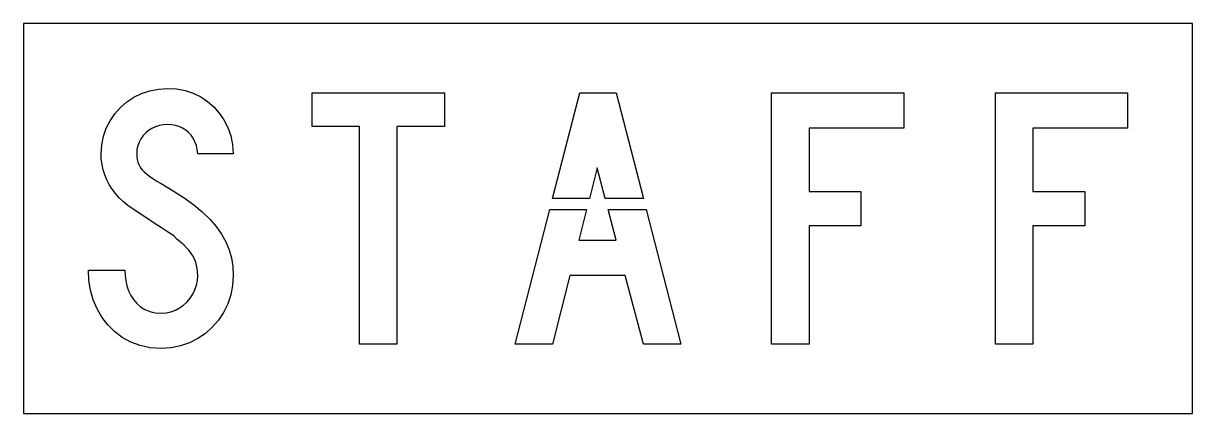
# Model space of a CAD drawing. Extents: x 0 to 54, y 0 to 18.
import ezdxf

# ---------------------------------------------------------------- set-up
doc = ezdxf.new("R2010")
doc.units = 0
doc.layers.add('CUT', color=7, linetype='Continuous')
doc.layers.add('OUTSIDE', color=1, linetype='Continuous')

msp = doc.modelspace()

# ---------------------------------------------------------------- linework, layer by layer
at = {"layer": 'CUT'}
for points in [[(9.2448, 4.6684), (9.0072, 4.3101), (8.7264, 3.9855), (8.4084, 3.7014), (8.0544, 3.4591), (7.6704, 3.2643), (7.2588, 3.1194), (6.8232, 3.0301), (6.3696, 3), (5.8608, 3.0348), (5.388, 3.1345), (4.9548, 3.2968), (4.56, 3.5136), (4.206, 3.7803), (3.8952, 4.0933), (3.6276, 4.4446), (3.4056, 4.8319), (3.2304, 5.2481), (3.1044, 5.6875), (3.0264, 6.1467), (3, 6.6197), (4.6848, 6.6197), (4.6956, 6.3762), (4.728, 6.1339), (4.782, 5.8962), (4.86, 5.669), (4.9596, 5.4545), (5.0844, 5.2574), (5.2344, 5.08), (5.4084, 4.927), (5.6088, 4.8006), (5.8344, 4.7067), (6.0888, 4.6475), (6.3696, 4.6267), (6.5964, 4.6429), (6.816, 4.6916), (7.0224, 4.7681), (7.2168, 4.8725), (7.3968, 5), (7.5588, 5.1507), (7.7016, 5.32), (7.8228, 5.5067), (7.92, 5.7084), (7.9932, 5.9217), (8.0376, 6.1455), (8.0532, 6.3762), (8.0484, 6.5351), (8.0316, 6.6893), (8.0028, 6.8365), (7.9608, 6.9803), (7.9068, 7.1194), (7.8372, 7.2562), (7.7532, 7.3896), (7.6536, 7.5206), (7.5384, 7.6516), (7.4052, 7.7814), (7.254, 7.9125), (7.0848, 8.0435), (7.0392, 8.0922), (7.0164, 8.1212), (7.0056, 8.1397), (6.9912, 8.1583), (6.9588, 8.1861), (6.8952, 8.2325), (6.786, 8.3067), (6.6168, 8.418), (6.3744, 8.5757), (6.0444, 8.7913), (5.6112, 9.0719), (5.064, 9.4267), (4.8312, 9.5948), (4.6188, 9.7722), (4.4244, 9.9588), (4.2516, 10.1548), (4.098, 10.3588), (3.9636, 10.571), (3.8496, 10.7913), (3.7572, 11.0186), (3.684, 11.2516), (3.6324, 11.4928), (3.6, 11.7386), (3.5904, 11.9901), (3.618, 12.3994), (3.6984, 12.7925), (3.828, 13.1646), (4.0032, 13.5113), (4.2216, 13.8325), (4.4796, 14.1212), (4.7736, 14.3751), (5.1, 14.5907), (5.4552, 14.7646), (5.8368, 14.8933), (6.2412, 14.9733), (6.6636, 15), (7.0764, 14.9745), (7.47, 14.8991), (7.842, 14.7762), (8.1888, 14.6093), (8.508, 14.3994), (8.7948, 14.1513), (9.0492, 13.8661), (9.2652, 13.5484), (9.4404, 13.1983), (9.5736, 12.8203), (9.6588, 12.4168), (9.6948, 11.9901), (8.0532, 11.9901), (8.0316, 12.1872), (7.9884, 12.3716), (7.9248, 12.5432), (7.8432, 12.6997), (7.7424, 12.8412), (7.6272, 12.9664), (7.4964, 13.0742), (7.3512, 13.1658), (7.1952, 13.2377), (7.0272, 13.2899), (6.8496, 13.3212), (6.6636, 13.3328), (6.468, 13.3212), (6.2796, 13.2864), (6.102, 13.2319), (5.9376, 13.1565), (5.7852, 13.0626), (5.6484, 12.9513), (5.5272, 12.8238), (5.4252, 12.6812), (5.3436, 12.5258), (5.2824, 12.3577), (5.2452, 12.1791), (5.232, 11.9901), (5.238, 11.8522), (5.2548, 11.7235), (5.286, 11.6029), (5.3304, 11.487), (5.3916, 11.3757), (5.4696, 11.2678), (5.5656, 11.1623), (5.6808, 11.0557), (5.8188, 10.949), (5.9772, 10.8388), (6.1608, 10.7264), (6.3696, 10.607), (6.9204, 10.2823), (7.4196, 9.9577), (7.866, 9.6307), (8.2608, 9.3026), (8.6052, 8.9687), (8.9004, 8.629), (9.1476, 8.2812), (9.348, 7.9252), (9.5016, 7.5577), (9.6096, 7.1786), (9.6744, 6.7843), (9.6948, 6.3762), (9.6648, 5.9159), (9.5772, 5.4765), (9.4356, 5.0591)], [(15.5268, 13.2516), (13.338, 13.2516), (13.338, 14.7971), (19.4436, 14.7971), (19.4436, 13.2516), (17.2536, 13.2516), (17.2536, 3.2029), (15.5268, 3.2029)], [(25.6956, 14.7971), (27.3804, 14.7971), (28.6372, 9.9223), (26.8717, 9.9223), (26.496, 11.3397), (26.1382, 9.9223), (24.4388, 9.9223)], [(38.6844, 8.6545), (36.2844, 8.6545), (36.2844, 3.2029), (34.5588, 3.2029), (34.5588, 14.7971), (40.6632, 14.7971), (40.6632, 13.1693), (36.2844, 13.1693), (36.2844, 10.2406), (38.6844, 10.2406)], [(49.0212, 10.2406), (49.0212, 8.6545), (46.6212, 8.6545), (46.6212, 3.2029), (44.8956, 3.2029), (44.8956, 14.7971), (51, 14.7971), (51, 13.1693), (46.6212, 13.1693), (46.6212, 10.2406)], [(24.3094, 9.4203), (26.0114, 9.4203), (25.6536, 8.0029), (27.3804, 8.0029), (27.0047, 9.4203), (28.7666, 9.4203), (30.3696, 3.2029), (28.6428, 3.2029), (27.8004, 6.3762), (25.2324, 6.3762), (24.432, 3.2029), (22.7064, 3.2029)]]:
    msp.add_lwpolyline(points, close=True, dxfattribs=at)
at = {"layer": 'OUTSIDE'}
msp.add_lwpolyline([(0, 0), (54, 0), (54, 18), (0, 18)], close=True, dxfattribs=at)

doc.saveas('drawing.dxf')
